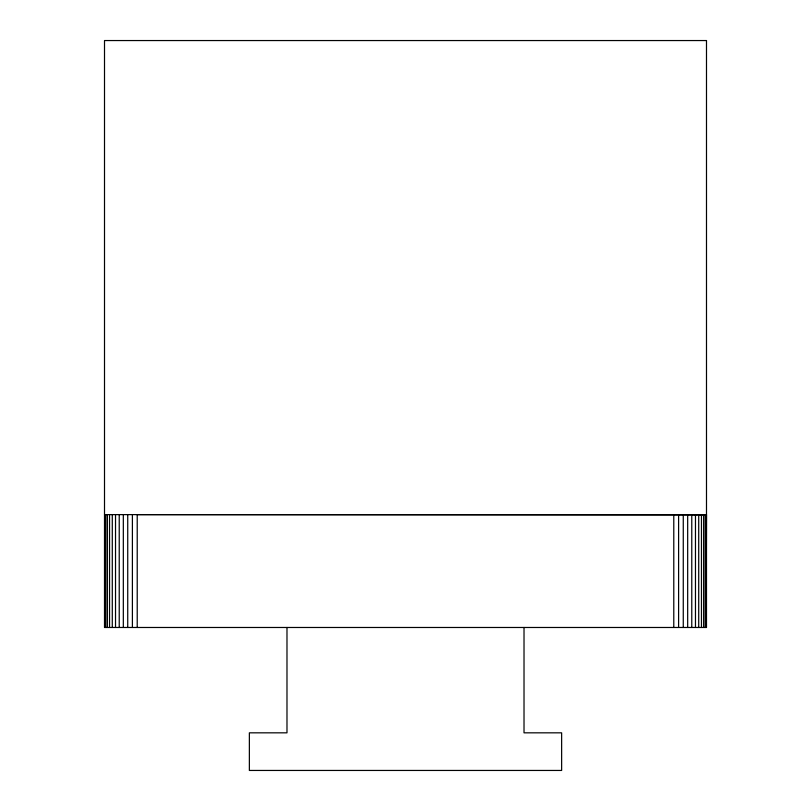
<?xml version="1.0" encoding="UTF-8"?>
<svg xmlns="http://www.w3.org/2000/svg" width="811" height="811" viewBox="0 0 811 811"><rect width="100%" height="100%" fill="white"/><g stroke="black" fill="none" stroke-linecap="round" stroke-linejoin="round"><path stroke-width="1.22" d="M706.168 627.481L706.493 514.61L104.507 514.61M137.221 627.481L137.221 514.61L706.168 515.056M705.205 515.056L705.205 627.481M703.624 515.056L703.624 627.481M701.454 515.056L701.454 627.481M698.717 515.056L698.717 627.481M695.473 515.056L695.473 627.481M691.773 515.056L691.773 627.481M687.677 515.056L687.677 627.481M683.267 515.056L683.267 627.481M678.604 515.056L678.604 627.481M673.779 515.056L673.779 627.481M524.018 627.481L524.018 732.83L561.638 732.83L561.638 770.45L249.362 770.45L249.362 732.83L286.982 732.83L286.982 627.481M132.396 514.61L132.396 627.481M127.732 514.61L127.732 627.481M123.323 514.61L123.323 627.481M119.227 514.61L119.227 627.481M115.527 514.61L115.527 627.481M112.283 514.61L112.283 627.481M109.546 514.61L109.546 627.481M107.376 514.61L107.376 627.481M105.795 514.61L105.795 627.481M104.832 514.61L104.832 627.481M706.493 40.55L104.507 40.55L104.507 627.481L706.493 627.481L706.493 40.55"/></g></svg>
